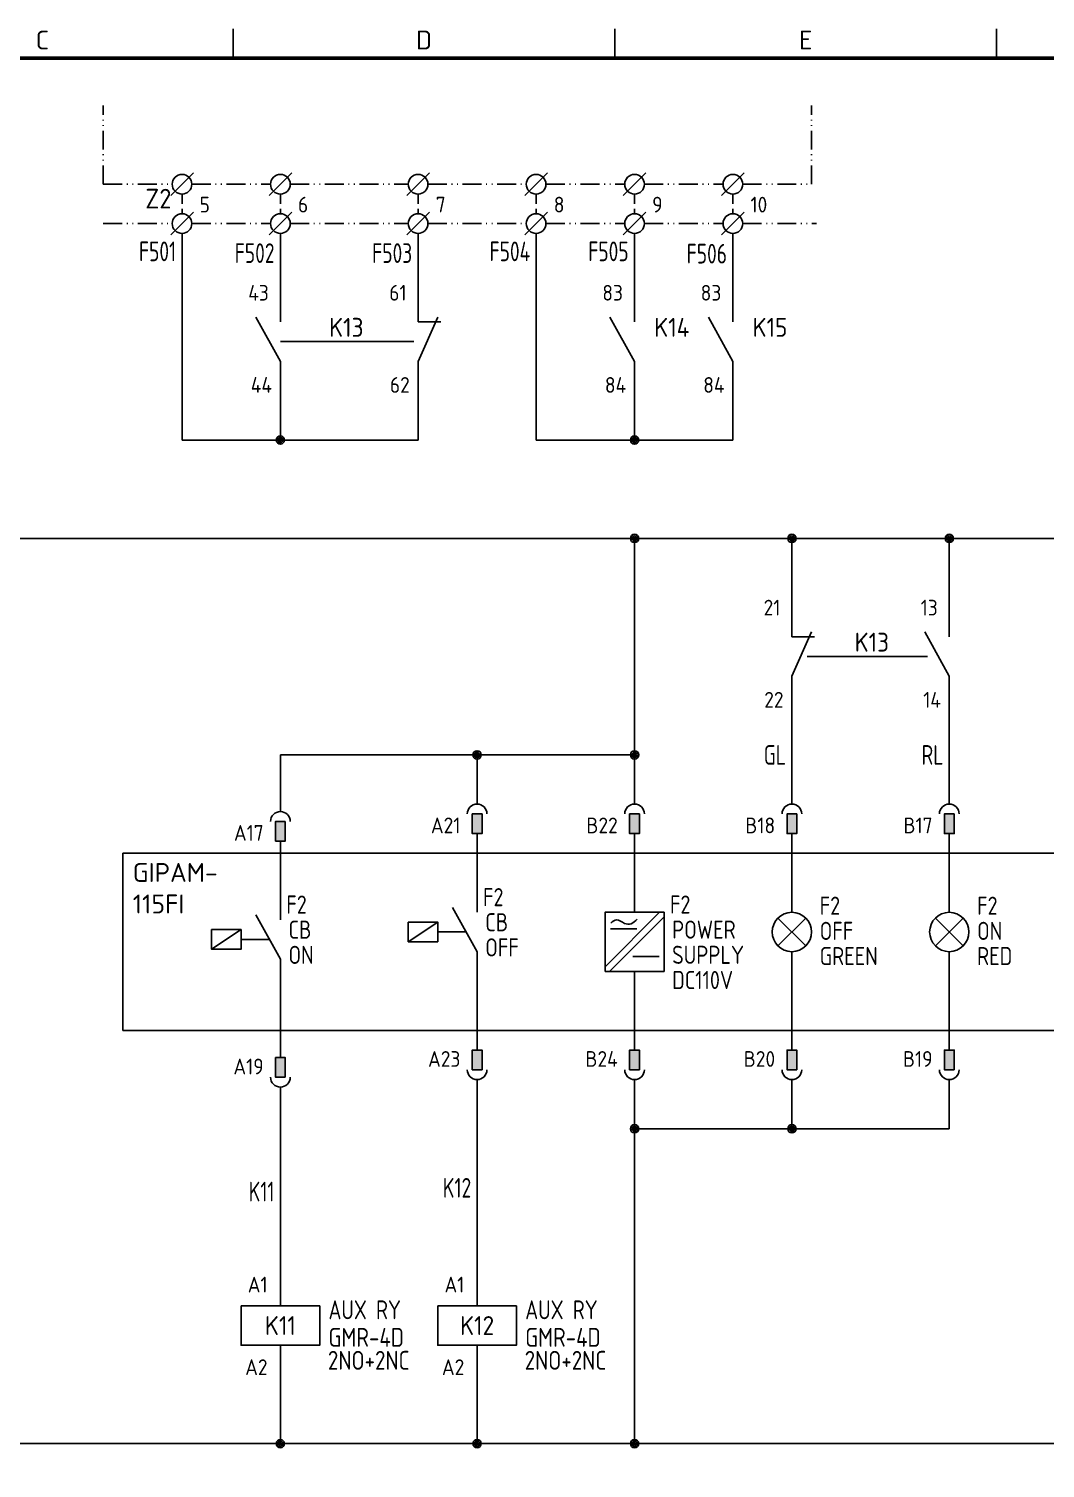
# Model space of a CAD drawing. Header units: millimetres. Extents: x 0 to 556, y 1 to 306.
# Drawn here: x 135.5 to 264.7, y 104.4 to 287.2 of the extents above; entities that cross this region are included whole.
import ezdxf
from ezdxf.enums import TextEntityAlignment as Align

# ---------------------------------------------------------------- set-up
doc = ezdxf.new("R2010")
doc.units = ezdxf.units.MM
doc.linetypes.add('ACAD_ISO12W100', pattern=[21, 12, -3, 0, -3, 0, -3])
doc.linetypes.add('HIDDEN', pattern=[0.375, 0.25, -0.125])
for name, color, linetype in [('LINK', 7, 'Continuous'), ('MISC', 7, 'Continuous'), ('Sheet Line', 3, 'Continuous'), ('Sheet Text', 2, 'Continuous'), ('SYMS', 7, 'Continuous'), ('TAGS', 7, 'Continuous'), ('TERMS', 7, 'Continuous'), ('WIRE_YELLOW', 2, 'Continuous'), ('WIREFIXED', 7, 'Continuous')]:
    doc.layers.add(name, color=color, linetype=linetype)
doc.layers.add('Sheet Out Line', color=2, linetype='Continuous', lineweight=50)
doc.styles.add('WD', font='ISOCP2.shx')
doc.styles.add('WD_IEC', font='ISOCP2.shx', dxfattribs={"width": 1.1, "height": 2.4, "bigfont": 'whgtxt.shx'})

# ---------------------------------------------------------------- blocks, each defined once
blk = doc.blocks.new('WDDOT')
for radius in [0.529, 0.33, 0.164]:
    blk.add_circle((0, 0), radius)
blk = doc.blocks.new('VJ11_AUXRY_Q1')
for p, q in [((0, 2.5), (0, 7.5)), ((0, -2.5), (0, -7.5))]:
    blk.add_line(p, q)
blk.add_lwpolyline([(-5, 2.5), (-5, -2.5), (5, -2.5), (5, 2.5)], close=True)
at = {"style": 'WD_IEC', "flags": 1}
for tag, p, height in [('X2TERM01', (0, 7.5), 0.32), ('X4LINK', (-5, 0), 0.32), ('X1LINK', (5, 0), 0.32), ('INST', (2.17, -4.46), 1), ('LOC', (2.14, -5.76), 1), ('X8TERM02', (0, -7.5), 0.32), ('FAMILY', (2.27, -7.15), 1), ('CAT', (2.31, -9.98), 1), ('MFG', (2.34, -8.68), 1), ('ASSYCODE', (2.25, -11.11), 1), ('WDTAGALT', (2.25, -12.35), 1), ('PEER_PINLIST', (2.25, -13.65), 1)]:
    blk.add_attdef(tag, p, '', height=height, dxfattribs=at)
at = {"style": 'WD_IEC'}
for tag, p in [('TERM01', (-1.63, 4.2)), ('TERM02', (-1.63, -6.29))]:
    blk.add_attdef(tag, text='', height=2, dxfattribs=at).set_placement(p, align=Align.RIGHT)
for tag, p, width in [('RATING12', (6.11, 0.8), 0.85), ('RATING11', (6.11, -2.7), 0.9), ('RATING1', (6.04, -5.62), 0.9)]:
    blk.add_attdef(tag, p, '', height=2.4, dxfattribs=dict(at, width=width))
blk.add_attdef('TAG1', text='', height=2.4, dxfattribs=at).set_placement((0, 0), align=Align.MIDDLE_CENTER)
at = {"lineweight": 9, "style": 'WD_IEC'}
for tag, p in [('NO', (-5.5, -16.5)), ('NC', (-5.5, -20))]:
    blk.add_attdef(tag, text='', height=2.5, dxfattribs=at).set_placement(p, align=Align.TOP_RIGHT)
for tag, p in [('XREFNO', (-4, -16.5)), ('XREFNC', (-4, -20))]:
    blk.add_attdef(tag, text='', height=2.5, dxfattribs=at).set_placement(p, align=Align.TOP_LEFT)
blk = doc.blocks.new('HT0_TB1')
blk.add_circle((0, 0), 1.25)
at = {"layer": 'SYMS'}
blk.add_line((-1.44, -1.44), (1.44, 1.44), dxfattribs=at)
at = {"flags": 1}
for tag, p, height, style in [('X4LINK', (-1.25, 0), 0.01, 'WD'), ('X4TERM01', (-1.25, 0), 0.25, 'WD_IEC'), ('X2TERM01', (0, 1.25), 0.25, 'WD_IEC'), ('X1LINK', (1.25, 0), 0.01, 'WD'), ('X1TERM01', (1.25, 0), 0.25, 'WD_IEC'), ('X8TERM01', (0, -1.25), 0.25, 'WD_IEC')]:
    blk.add_attdef(tag, p, '', height=height, dxfattribs=dict(at, style=style))
blk = doc.blocks.new('WD_WNV')
at = {"linetype": 'Continuous', "style": 'WD_IEC', "width": 0.8}
blk.add_attdef('WIRENO', text='', height=2.5, rotation=90, dxfattribs=at).set_placement((-0.75, 0), align=Align.CENTER)
at = {"style": 'WD_IEC', "flags": 1}
for tag, p in [('W08USER', (-1, 0.375)), ('W04USER', (-1, 0.875)), ('W05USER', (-1, 0.75)), ('W09USER', (-1, 0.25)), ('W03USER', (-1, 1)), ('W06USER', (-1, 0.625)), ('W07USER', (-1, 0.5)), ('W02USER', (-1, 1.125)), ('W01USER', (-1, 1.25)), ('W10USER', (-1, 0.125))]:
    blk.add_attdef(tag, text='', height=0.08, dxfattribs=at).set_placement(p, align=Align.CENTER)
blk = doc.blocks.new('VH621_DO_NO_DQ1')
for p, q in [((0, 0), (0, -3.75)), ((-0.62, -7.5), (0.62, -7.5)), ((0, -7.5), (0, -10)), ((0, -10), (0, -17.5)), ((0, -22.5), (-3.12, -16.88)), ((-5, -18.75), (-8.75, -21.25)), ((-1.39, -20), (-5, -20)), ((0, -22.5), (0, -27.5)), ((0, -27.5), (0, -32.5)), ((0, -35), (0, -32.5)), ((-0.62, -35), (0.62, -35)), ((0, -42.5), (0, -38.75))]:
    blk.add_line(p, q)
for points in [[(0.62, -5), (-0.62, -5), (-0.62, -7.5), (0.62, -7.5)], [(-8.75, -18.75), (-5, -18.75), (-5, -21.25), (-8.75, -21.25)], [(0.62, -37.5), (-0.62, -37.5), (-0.62, -35), (0.62, -35)]]:
    blk.add_lwpolyline(points, close=True)
for centre, start, end in [((0, -5), 0, 180), ((0, -37.5), 180, 0)]:
    blk.add_arc(centre, 1.25, start, end)
for points in [[(0.62, -7.5), (0.62, -5), (-0.62, -7.5), (-0.62, -5)], [(0.62, -35), (0.62, -37.5), (-0.62, -35), (-0.62, -37.5)]]:
    blk.add_solid(points)
at = {"style": 'WD', "flags": 1}
for tag, p in [('X2TERM01', (0, 0)), ('X8TERM02', (0, -42.5))]:
    blk.add_attdef(tag, p, '', height=0.08, dxfattribs=at)
at = {"style": 'WD_IEC'}
for tag, p in [('TERM01', (-2.13, -7.46)), ('TERM02', (-2.13, -37.13))]:
    blk.add_attdef(tag, text='', height=2, dxfattribs=at).set_placement(p, align=Align.RIGHT)
at = {"style": 'WD_IEC', "width": 0.9}
for tag, p in [('TAG2', (0.75, -16.72)), ('TEXT1', (1.03, -19.91)), ('TEXT2', (1.03, -23.11)), ('TEXT3', (1.03, -26.31))]:
    blk.add_attdef(tag, p, '', height=2.3, dxfattribs=at)
at = {"style": 'WD', "flags": 1}
for tag, p in [('INST', (-1.87, -24.25)), ('LOC', (-2.18, -25.71)), ('XREF', (-2.16, -27.23)), ('CONTACT', (-2.18, -30.16)), ('FAMILY', (-2.18, -28.78))]:
    blk.add_attdef(tag, text='', height=1, dxfattribs=at).set_placement(p, align=Align.RIGHT)
blk = doc.blocks.new('VH62_POWER_DQ1')
for p, q in [((0, 0), (0, -3.75)), ((-0.62, -7.5), (0.62, -7.5)), ((0, -7.5), (0, -10)), ((0, -10), (0, -17.5)), ((-3.75, -24.43), (3.18, -17.5)), ((-3.18, -25), (3.75, -18.07)), ((-3.05, -19.6), (0.31, -19.6)), ((-0.23, -23.11), (3.13, -23.11)), ((0, -25), (0, -32.5)), ((0, -35), (0, -32.5)), ((-0.62, -35), (0.62, -35)), ((0, -42.5), (0, -38.75))]:
    blk.add_line(p, q)
for points in [[(0.62, -5), (-0.62, -5), (-0.62, -7.5), (0.62, -7.5)], [(0.62, -37.5), (-0.62, -37.5), (-0.62, -35), (0.62, -35)]]:
    blk.add_lwpolyline(points, close=True)
blk.add_lwpolyline([(-3.75, -25), (-3.75, -17.5), (3.75, -17.5), (3.75, -25), (-3.75, -25)])
for centre, start, end in [((0, -5), 0, 180), ((0, -37.5), 180, 0)]:
    blk.add_arc(centre, 1.25, start, end)
blk.add_spline([(-3.03, -18.87), (-2.25, -18.44), (-1.27, -18.9), (-0.43, -18.95), (0.32, -18.37)], degree=3)
for points in [[(0.62, -7.5), (0.62, -5), (-0.62, -7.5), (-0.62, -5)], [(0.62, -35), (0.62, -37.5), (-0.62, -35), (-0.62, -37.5)]]:
    blk.add_solid(points)
at = {"style": 'WD', "flags": 1}
for tag, p in [('X2TERM01', (0, 0)), ('X8TERM02', (0, -42.5))]:
    blk.add_attdef(tag, p, '', height=0.08, dxfattribs=at)
at = {"style": 'WD_IEC'}
for tag, p in [('TERM01', (-2.13, -7.46)), ('TERM02', (-2.13, -37.13))]:
    blk.add_attdef(tag, text='', height=2, dxfattribs=at).set_placement(p, align=Align.RIGHT)
at = {"style": 'WD_IEC', "width": 0.9}
for tag, p in [('TAG2', (4.5, -17.66)), ('TEXT1', (4.78, -20.85)), ('TEXT2', (4.78, -24.05)), ('TEXT3', (4.78, -27.25))]:
    blk.add_attdef(tag, p, '', height=2.3, dxfattribs=at)
at = {"linetype": 'Continuous', "style": 'WD_IEC'}
blk.add_attdef('TERM03', text='', height=2, dxfattribs=at).set_placement((-5.32, -20.3), align=Align.RIGHT)
at = {"style": 'WD', "flags": 1}
for tag, height, p in [('X4TERM03', 0.08, (-3.75, -21.25)), ('INST', 1, (-1.87, -26.75)), ('LOC', 1, (-2.18, -28.21)), ('XREF', 1, (-2.16, -29.73)), ('FAMILY', 1, (-2.18, -31.28)), ('PINLIST_TYPE', 1, (-2.18, -32.77))]:
    blk.add_attdef(tag, text='', height=height, dxfattribs=at).set_placement(p, align=Align.RIGHT)
blk = doc.blocks.new('VH62_INDICATING11')
for p, q in [((0, 20), (0, 16.25)), ((-0.62, 12.5), (0.62, 12.5)), ((0, 12.5), (0, 10)), ((0, 10), (0, 2.5)), ((-1.77, -1.77), (1.77, 1.77)), ((1.77, -1.77), (-1.77, 1.77)), ((0, -2.5), (0, -12.5)), ((0, -15), (0, -12.5)), ((-0.62, -15), (0.62, -15)), ((0, -22.5), (0, -18.75))]:
    blk.add_line(p, q)
for points in [[(0.62, 15), (-0.62, 15), (-0.62, 12.5), (0.62, 12.5)], [(0.62, -17.5), (-0.62, -17.5), (-0.62, -15), (0.62, -15)]]:
    blk.add_lwpolyline(points, close=True)
blk.add_circle((0, 0), 2.5)
for centre, start, end in [((0, 15), 0, 180), ((0, -17.5), 180, 0)]:
    blk.add_arc(centre, 1.25, start, end)
for points in [[(0.62, 12.5), (0.62, 15), (-0.62, 12.5), (-0.62, 15)], [(0.62, -15), (0.62, -17.5), (-0.62, -15), (-0.62, -17.5)]]:
    blk.add_solid(points)
at = {"style": 'WD', "flags": 1}
for tag, p in [('X2TERM01', (0, 20)), ('X8TERM02', (0, -22.5))]:
    blk.add_attdef(tag, p, '', height=0.08, dxfattribs=at)
at = {"style": 'WD_IEC'}
for tag, p in [('TERM01', (-2.13, 12.54)), ('TERM02', (-2.13, -17.13))]:
    blk.add_attdef(tag, text='', height=2, dxfattribs=at).set_placement(p, align=Align.RIGHT)
at = {"style": 'WD_IEC', "width": 0.9}
for tag, p in [('TAG2', (3.53, 2.19)), ('TEXT1', (3.53, -1.01)), ('TEXT2', (3.53, -4.21))]:
    blk.add_attdef(tag, p, '', height=2.3, dxfattribs=at)
at = {"style": 'WD', "flags": 1}
for tag, p in [('INST', (-2.2, -5.95)), ('LOC', (-2.44, -7.4)), ('XREF', (-2.44, -8.94)), ('PINLIST_TYPE', (-2.47, -11.83)), ('FAMILY', (-2.47, -10.4))]:
    blk.add_attdef(tag, text='', height=1, dxfattribs=at).set_placement(p, align=Align.RIGHT)
blk = doc.blocks.new('HT0W_TB1')
blk.add_circle((0, 0), 1.25)
at = {"layer": 'SYMS'}
blk.add_line((-1.44, -1.44), (1.44, 1.44), dxfattribs=at)
at = {"style": 'WD_IEC', "flags": 1}
for tag, p in [('INST', (-1.04, 7.87)), ('LOC', (-1.04, 4.87))]:
    blk.add_attdef(tag, text='', height=2.5, dxfattribs=at).set_placement(p, align=Align.BOTTOM_RIGHT)
at = {"style": 'WD_IEC'}
blk.add_attdef('TAGSTRIP', text='', height=2.5, dxfattribs=at).set_placement((-1.04, 1.87), align=Align.BOTTOM_RIGHT)
blk.add_attdef('TERM01', text='', height=2, dxfattribs=at).set_placement((2.24, 0.81), align=Align.BOTTOM_LEFT)
at = {"flags": 1}
for tag, p, height, style in [('X4LINK', (-1.25, 0), 0.01, 'WD'), ('X4TERM01', (-1.25, 0), 0.25, 'WD_IEC'), ('STRIPSEQ', (-0.02, -0.02), 0.025, 'WD_IEC'), ('X2TERM01', (0, 1.25), 0.25, 'WD_IEC'), ('X1LINK', (1.25, 0), 0.01, 'WD'), ('X1TERM01', (1.25, 0), 0.25, 'WD_IEC'), ('LINKTERM', (-0.02, -0.06), 0.025, 'WD_IEC'), ('X8TERM01', (0, -1.25), 0.25, 'WD_IEC')]:
    blk.add_attdef(tag, p, '', height=height, dxfattribs=dict(at, style=style))
at = {"style": 'WD_IEC', "flags": 1}
for tag, height, p in [('CAT', 1, (-1.95, -2.37)), ('MFG', 1, (-2.09, -3.63)), ('ASSYCODE', 1, (-2.04, -4.92)), ('DESC1', 2, (-1.78, -7.62)), ('DESC2', 2, (-1.78, -10.06)), ('DESC3', 2, (-1.78, -12.55))]:
    blk.add_attdef(tag, text='', height=height, dxfattribs=at).set_placement(p, align=Align.RIGHT)
blk = doc.blocks.new('LSSA3')
at = {"layer": 'Sheet Line'}
for p, q in [((161.5, 283.5), (161.5, 287.25)), ((210, 283.5), (210, 287.25)), ((258.5, 283.5), (258.5, 287.25))]:
    blk.add_line(p, q, dxfattribs=at)
at = {"layer": 'Sheet Out Line'}
blk.add_lwpolyline([(16, 6.5), (404, 6.5), (404, 283.5), (16, 283.5)], close=True, dxfattribs=at)
at = {"style": 'WD_IEC', "width": 1.1}
for tag, height, p in [('DESC4', 2.4, (57.5, 39.5)), ('CUSTOMERS31', 3.8, (219, 38)), ('TITLE1', 3.6, (333, 37.5)), ('CUSTOMERS21', 3.8, (219, 35.25)), ('DESC3', 2.4, (57.5, 33.5)), ('CUSTOMERS32', 3.8, (219, 32.5)), ('TITLE2', 3.6, (333, 32.5)), ('CUSTOMERS22', 3.8, (219, 29.75)), ('TITLE3', 3.6, (333, 27.5)), ('RN', 3.5, (398, 28.75)), ('DESC2', 2.4, (57.5, 27.5)), ('CUSTOMERS33', 3.8, (219, 27)), ('DESC1', 2.4, (57.5, 21.5)), ('WORKNO', 3.5, (365.5, 18.5)), ('FILE', 2.4, (314, 18.5)), ('DESC0', 2.4, (57.5, 15.5)), ('SHN', 2.4, (395, 12)), ('TSH', 2.4, (401, 9))]:
    blk.add_attdef(tag, text='', height=height, dxfattribs=at).set_placement(p, align=Align.MIDDLE_CENTER)
at = {"style": 'WD_IEC'}
for tag, p in [('DATE4', (96.5, 39.5)), ('DRWN4', (111.5, 39.5)), ('DSGN4', (126.5, 39.5)), ('CHKD4', (141.5, 39.5)), ('APPD4', (156.5, 39.5)), ('DATE3', (96.5, 33.5)), ('DRWN3', (111.5, 33.5)), ('DSGN3', (126.5, 33.5)), ('CHKD3', (141.5, 33.5)), ('APPD3', (156.5, 33.5)), ('DATE2', (96.5, 27.5)), ('DRWN2', (111.5, 27.5)), ('DSGN2', (126.5, 27.5)), ('CHKD2', (141.5, 27.5)), ('APPD2', (156.5, 27.5)), ('DATE1', (96.5, 21.5)), ('DRWN1', (111.5, 21.5)), ('DSGN1', (126.5, 21.5)), ('CHKD1', (141.5, 21.5)), ('APPD1', (156.5, 21.5)), ('DATE0', (96.5, 15.5)), ('DRWN0', (111.5, 15.5)), ('DSGN0', (126.5, 15.5)), ('CHKD0', (141.5, 15.5)), ('APPD0', (156.5, 15.5))]:
    blk.add_attdef(tag, text='', height=2.4, dxfattribs=at).set_placement(p, align=Align.MIDDLE_CENTER)
at = {"style": 'WD_IEC', "width": 1.1}
for tag, p in [('DWG1ST', (345, 10.5)), ('DWGNO', (373.49, 10.5))]:
    blk.add_attdef(tag, text='', height=3.5, dxfattribs=at).set_placement(p, align=Align.MIDDLE_LEFT)
at = {"style": 'WD_IEC', "width": 1.1, "flags": 9}
blk.add_attdef('WD_TB', (0, 0), '', height=2.4, dxfattribs=at)
at = {"layer": 'Sheet Text', "style": 'WD_IEC', "width": 1.1}
for s, p in [('C', (137.25, 284.62)), ('D', (185.75, 284.62)), ('E', (234.25, 284.62))]:
    blk.add_text(s, height=2.4, dxfattribs=at).set_placement(p, align=Align.CENTER)
blk = doc.blocks.new('VB421_AUXCONTACT1')
for p, q in [((0, 7.5), (0, 2.5)), ((0, -2.5), (-3.12, 3.12)), ((0, -2.5), (0, -7.5))]:
    blk.add_line(p, q)
at = {"style": 'WD_IEC', "flags": 1}
for tag, p, height in [('X2TERM01', (0, 7.5), 0.34), ('X4LINK', (-2.75, 0), 0.32), ('X1LINK', (0, 0), 0.34), ('X8TERM02', (0, -7.5), 0.34)]:
    blk.add_attdef(tag, p, '', height=height, dxfattribs=at)
at = {"linetype": 'Continuous', "style": 'WD_IEC'}
for tag, p in [('TERM01', (-1.47, 5.21)), ('TERM02', (-1.06, -6.5))]:
    blk.add_attdef(tag, text='', height=2, dxfattribs=at).set_placement(p, align=Align.RIGHT)
at = {"style": 'WD_IEC'}
for tag, p in [('TAG2', (2.5, 0.62)), ('TEXT1', (2.5, -2.89)), ('TEXT2', (2.5, -6.09))]:
    blk.add_attdef(tag, p, '', height=2.4, dxfattribs=at)
for tag, p in [('INST', (-2.43, -9.12)), ('LOC', (-2.58, -10.73))]:
    blk.add_attdef(tag, text='', height=1, dxfattribs=at).set_placement(p, align=Align.RIGHT)
at = {"style": 'WD_IEC', "flags": 1}
for tag, p in [('FAMILY', (-2.53, -13.64)), ('XREF', (-2.58, -12.19)), ('CONTACT', (-2.6, -15.24))]:
    blk.add_attdef(tag, text='', height=1, dxfattribs=at).set_placement(p, align=Align.RIGHT)
blk = doc.blocks.new('VB422_AUXCONTACT1')
for p, q in [((0, 7.5), (0, 2.5)), ((0, -2.5), (2.5, 3.12)), ((0, 2.5), (2.87, 2.5)), ((0, -2.5), (0, -7.5))]:
    blk.add_line(p, q)
at = {"style": 'WD_IEC', "flags": 1}
for tag, p, height in [('X2TERM01', (0, 7.5), 0.34), ('X4LINK', (-0.55, 0), 0.32), ('X1LINK', (1.92, 0), 0.32), ('X8TERM02', (0, -7.5), 0.34)]:
    blk.add_attdef(tag, p, '', height=height, dxfattribs=at)
at = {"linetype": 'Continuous', "style": 'WD_IEC'}
for tag, p in [('TERM01', (-1.47, 5.21)), ('TERM02', (-1.06, -6.5))]:
    blk.add_attdef(tag, text='', height=2, dxfattribs=at).set_placement(p, align=Align.RIGHT)
at = {"style": 'WD_IEC'}
for tag, p in [('TAG2', (4.38, 0.62)), ('TEXT1', (4.38, -2.89)), ('TEXT2', (4.38, -6.09))]:
    blk.add_attdef(tag, p, '', height=2.4, dxfattribs=at)
for tag, p in [('INST', (-2.43, -9.12)), ('LOC', (-2.58, -10.73))]:
    blk.add_attdef(tag, text='', height=1, dxfattribs=at).set_placement(p, align=Align.RIGHT)
at = {"style": 'WD_IEC', "flags": 1}
for tag, p in [('FAMILY', (-2.53, -13.64)), ('XREF', (-2.58, -12.19)), ('CONTACT', (-2.6, -15.24))]:
    blk.add_attdef(tag, text='', height=1, dxfattribs=at).set_placement(p, align=Align.RIGHT)

msp = doc.modelspace()

# ---------------------------------------------------------------- linework, layer by layer
at = {"linetype": 'ACAD_ISO12W100', "ltscale": 0.2}
for p, q in [((145, 267.5), (145, 277.5)), ((235, 267.5), (235, 277.5)), ((145, 267.5), (153.75, 267.5)), ((156.25, 267.5), (166.25, 267.5)), ((168.75, 267.5), (183.75, 267.5)), ((186.25, 267.5), (198.75, 267.5)), ((201.25, 267.5), (211.25, 267.5)), ((213.75, 267.5), (223.75, 267.5)), ((226.25, 267.5), (235, 267.5)), ((145, 262.5), (153.75, 262.5)), ((156.25, 262.5), (166.25, 262.5)), ((168.75, 262.5), (183.75, 262.5)), ((186.25, 262.5), (198.75, 262.5)), ((201.25, 262.5), (211.25, 262.5)), ((213.75, 262.5), (223.75, 262.5)), ((226.25, 262.5), (235.62, 262.5))]:
    msp.add_line(p, q, dxfattribs=at)
at = {"linetype": 'HIDDEN', "ltscale": 5}
for p, q in [((155, 266.25), (155, 263.75)), ((167.5, 266.25), (167.5, 263.75)), ((185, 266.25), (185, 263.75)), ((200, 266.25), (200, 263.75)), ((212.5, 266.25), (212.5, 263.75)), ((225, 266.25), (225, 263.75))]:
    msp.add_line(p, q, dxfattribs=at)
at = {"color": 1, "linetype": 'Continuous'}
msp.add_lwpolyline([(147.5, 182.5), (315, 182.5), (315, 160), (147.5, 160)], close=True, dxfattribs=at)
at = {"layer": 'LINK'}
for points in [[(167.5, 247.5), (184.45, 247.5)], [(234.42, 207.5), (249.75, 207.5)]]:
    msp.add_lwpolyline(points, dxfattribs=at)
at = {"layer": 'WIRE_YELLOW', "color": 2, "linetype": 'Continuous'}
for p, q in [((155, 235), (155, 261.25)), ((167.5, 261.25), (167.5, 255)), ((185, 261.25), (185, 255)), ((167.5, 240), (167.5, 235)), ((185, 240), (185, 235)), ((212.5, 240), (212.5, 235)), ((185, 235), (155, 235))]:
    msp.add_line(p, q, dxfattribs=at)
at = {"layer": 'WIRE_YELLOW', "linetype": 'Continuous'}
for p, q in [((200, 261.25), (200, 235)), ((212.5, 261.25), (212.5, 255)), ((225, 255), (225, 261.25)), ((225, 235), (225, 240)), ((200, 235), (212.5, 235)), ((212.5, 235), (225, 235)), ((57.5, 222.5), (392.5, 222.5)), ((212.5, 222.5), (212.5, 192.5)), ((232.5, 215), (232.5, 222.5)), ((252.5, 215), (252.5, 222.5)), ((232.5, 192.5), (232.5, 200)), ((252.5, 192.5), (252.5, 200)), ((167.5, 195), (167.5, 191.55)), ((167.5, 195), (212.5, 195)), ((192.5, 192.5), (192.5, 195)), ((192.5, 150), (192.5, 130)), ((212.5, 147.5), (212.5, 150)), ((232.5, 150), (232.5, 147.5)), ((252.5, 150), (252.5, 147.5)), ((167.5, 149.05), (167.5, 130)), ((252.5, 147.5), (212.5, 147.5)), ((212.5, 147.5), (212.5, 107.5)), ((167.5, 115), (167.5, 107.5)), ((192.5, 115), (192.5, 107.5)), ((57.5, 107.5), (392.5, 107.5))]:
    msp.add_line(p, q, dxfattribs=at)

# ---------------------------------------------------------------- block references
at = {"linetype": 'Continuous'}
msp.add_blockref('LSSA3', (0, 0), dxfattribs=at)
at = {"layer": 'SYMS', "color": 2, "linetype": 'Continuous'}
for name, p in [('HT0_TB1', (155, 267.5)), ('HT0_TB1', (167.5, 267.5)), ('HT0_TB1', (185, 267.5)), ('HT0_TB1', (200, 267.5)), ('HT0_TB1', (212.5, 267.5)), ('HT0_TB1', (225, 267.5)), ('WDDOT', (167.5, 235))]:
    msp.add_blockref(name, p, dxfattribs=at)
at = {"layer": 'SYMS', "linetype": 'Continuous'}
ref = msp.add_blockref('HT0W_TB1', (155, 262.5), dxfattribs=at)
ref.add_attrib('TAGSTRIP', 'Z2', dxfattribs={"layer": 'TAGS', "height": 2.5, "style": 'WD_IEC'}).set_placement((153.65, 263.67), align=Align.BOTTOM_RIGHT)
ref.add_attrib('TERM01', '5', dxfattribs={"layer": 'TERMS', "height": 2, "style": 'WD_IEC'}).set_placement((157.24, 263.31), align=Align.BOTTOM_LEFT)
ref = msp.add_blockref('HT0W_TB1', (167.5, 262.5), dxfattribs=at)
ref.add_attrib('TERM01', '6', dxfattribs={"layer": 'TERMS', "height": 2, "style": 'WD_IEC'}).set_placement((169.74, 263.31), align=Align.BOTTOM_LEFT)
ref = msp.add_blockref('HT0W_TB1', (185, 262.5), dxfattribs=at)
ref.add_attrib('TERM01', '7', dxfattribs={"layer": 'TERMS', "height": 2, "style": 'WD_IEC'}).set_placement((187.24, 263.31), align=Align.BOTTOM_LEFT)
ref = msp.add_blockref('HT0W_TB1', (200, 262.5), dxfattribs=at)
ref.add_attrib('TERM01', '8', dxfattribs={"layer": 'TERMS', "height": 2, "style": 'WD_IEC'}).set_placement((202.24, 263.31), align=Align.BOTTOM_LEFT)
ref = msp.add_blockref('HT0W_TB1', (212.5, 262.5), dxfattribs=at)
ref.add_attrib('TERM01', '9', dxfattribs={"layer": 'TERMS', "height": 2, "style": 'WD_IEC'}).set_placement((214.74, 263.31), align=Align.BOTTOM_LEFT)
ref = msp.add_blockref('HT0W_TB1', (225, 262.5), dxfattribs=at)
ref.add_attrib('TERM01', '10', dxfattribs={"layer": 'TERMS', "height": 2, "style": 'WD_IEC'}).set_placement((227.24, 263.31), align=Align.BOTTOM_LEFT)
ref = msp.add_blockref('VB421_AUXCONTACT1', (167.5, 247.5), dxfattribs=at)
ref.add_attrib('TERM02', '44', dxfattribs={"layer": 'TERMS', "linetype": 'Continuous', "height": 2, "style": 'WD_IEC'}).set_placement((166.44, 241), align=Align.RIGHT)
ref.add_attrib('TERM01', '43', dxfattribs={"layer": 'TERMS', "linetype": 'Continuous', "height": 2, "style": 'WD_IEC'}).set_placement((166.03, 252.71), align=Align.RIGHT)
ref.add_attrib('TAG2', 'K13', (173.69, 248.12), dxfattribs={"layer": 'TAGS', "height": 2.4, "style": 'WD_IEC'})
ref = msp.add_blockref('VB422_AUXCONTACT1', (185, 247.5), dxfattribs=at)
ref.add_attrib('TERM02', '62', dxfattribs={"layer": 'TERMS', "linetype": 'Continuous', "height": 2, "style": 'WD_IEC'}).set_placement((183.94, 241), align=Align.RIGHT)
ref.add_attrib('TERM01', '61', dxfattribs={"layer": 'TERMS', "linetype": 'Continuous', "height": 2, "style": 'WD_IEC'}).set_placement((183.53, 252.71), align=Align.RIGHT)
at = {"layer": 'SYMS', "color": 2, "linetype": 'Continuous'}
ref = msp.add_blockref('VB421_AUXCONTACT1', (212.5, 247.5), dxfattribs=at)
ref.add_attrib('TERM02', '84', dxfattribs={"layer": 'TERMS', "linetype": 'Continuous', "height": 2, "style": 'WD_IEC'}).set_placement((211.44, 241), align=Align.RIGHT)
ref.add_attrib('TERM01', '83', dxfattribs={"layer": 'TERMS', "linetype": 'Continuous', "height": 2, "style": 'WD_IEC'}).set_placement((211.03, 252.71), align=Align.RIGHT)
ref.add_attrib('TAG2', 'K14', (215, 248.12), dxfattribs={"layer": 'TAGS', "height": 2.4, "style": 'WD_IEC'})
at = {"layer": 'SYMS', "linetype": 'Continuous'}
ref = msp.add_blockref('VB421_AUXCONTACT1', (225, 247.5), dxfattribs=at)
ref.add_attrib('TERM02', '84', dxfattribs={"layer": 'TERMS', "linetype": 'Continuous', "height": 2, "style": 'WD_IEC'}).set_placement((223.94, 241), align=Align.RIGHT)
ref.add_attrib('TERM01', '83', dxfattribs={"layer": 'TERMS', "linetype": 'Continuous', "height": 2, "style": 'WD_IEC'}).set_placement((223.53, 252.71), align=Align.RIGHT)
ref.add_attrib('TAG2', 'K15', (227.5, 248.12), dxfattribs={"layer": 'TAGS', "height": 2.4, "style": 'WD_IEC'})
for p in [(212.5, 235), (212.5, 222.5), (232.5, 222.5), (252.5, 222.5), (192.5, 195), (212.5, 195), (212.5, 147.5), (232.5, 147.5), (167.5, 107.5), (192.5, 107.5), (212.5, 107.5)]:
    msp.add_blockref('WDDOT', p, dxfattribs=at)
ref = msp.add_blockref('VB422_AUXCONTACT1', (232.5, 207.5), dxfattribs=at)
ref.add_attrib('TERM02', '22', dxfattribs={"layer": 'TERMS', "linetype": 'Continuous', "height": 2, "style": 'WD_IEC'}).set_placement((231.44, 201), align=Align.RIGHT)
ref.add_attrib('TERM01', '21', dxfattribs={"layer": 'TERMS', "linetype": 'Continuous', "height": 2, "style": 'WD_IEC'}).set_placement((231.03, 212.71), align=Align.RIGHT)
ref.add_attrib('TAG2', 'K13', (240.47, 208.12), dxfattribs={"layer": 'TAGS', "height": 2.4, "style": 'WD_IEC'})
ref = msp.add_blockref('VB421_AUXCONTACT1', (252.5, 207.5), dxfattribs=at)
ref.add_attrib('TERM02', '14', dxfattribs={"layer": 'TERMS', "linetype": 'Continuous', "height": 2, "style": 'WD_IEC'}).set_placement((251.44, 201), align=Align.RIGHT)
ref.add_attrib('TERM01', '13', dxfattribs={"layer": 'TERMS', "linetype": 'Continuous', "height": 2, "style": 'WD_IEC'}).set_placement((251.03, 212.71), align=Align.RIGHT)
ref = msp.add_blockref('VH621_DO_NO_DQ1', (192.5, 192.5), dxfattribs=at)
ref.add_attrib('TERM02', 'A23', dxfattribs={"layer": 'TERMS', "height": 2, "style": 'WD_IEC'}).set_placement((190.37, 155.37), align=Align.RIGHT)
ref.add_attrib('TERM01', 'A21', dxfattribs={"layer": 'TERMS', "height": 2, "style": 'WD_IEC'}).set_placement((190.37, 185.04), align=Align.RIGHT)
ref.add_attrib('TEXT2', 'OFF', (193.53, 169.39), dxfattribs={"layer": 'MISC', "height": 2.3, "style": 'WD_IEC', "width": 0.9})
ref.add_attrib('TEXT1', 'CB', (193.53, 172.59), dxfattribs={"layer": 'MISC', "height": 2.3, "style": 'WD_IEC', "width": 0.9})
ref.add_attrib('TAG2', 'F2', (193.25, 175.78), dxfattribs={"layer": 'TAGS', "height": 2.3, "style": 'WD_IEC', "width": 0.9})
ref = msp.add_blockref('VH62_POWER_DQ1', (212.5, 192.5), dxfattribs=at)
ref.add_attrib('TERM02', 'B24', dxfattribs={"layer": 'TERMS', "height": 2, "style": 'WD_IEC'}).set_placement((210.37, 155.37), align=Align.RIGHT)
ref.add_attrib('TERM01', 'B22', dxfattribs={"layer": 'TERMS', "height": 2, "style": 'WD_IEC'}).set_placement((210.37, 185.04), align=Align.RIGHT)
ref.add_attrib('TEXT3', 'DC110V', (217.28, 165.25), dxfattribs={"layer": 'MISC', "height": 2.3, "style": 'WD_IEC', "width": 0.9})
ref.add_attrib('TEXT2', 'SUPPLY', (217.28, 168.45), dxfattribs={"layer": 'MISC', "height": 2.3, "style": 'WD_IEC', "width": 0.9})
ref.add_attrib('TEXT1', 'POWER', (217.28, 171.65), dxfattribs={"layer": 'MISC', "height": 2.3, "style": 'WD_IEC', "width": 0.9})
ref.add_attrib('TAG2', 'F2', (217, 174.84), dxfattribs={"layer": 'TAGS', "height": 2.3, "style": 'WD_IEC', "width": 0.9})
ref = msp.add_blockref('VH62_INDICATING11', (232.5, 172.5), dxfattribs=at)
ref.add_attrib('TERM02', 'B20', dxfattribs={"layer": 'TERMS', "height": 2, "style": 'WD_IEC'}).set_placement((230.37, 155.37), align=Align.RIGHT)
ref.add_attrib('TERM01', 'B18', dxfattribs={"layer": 'TERMS', "height": 2, "style": 'WD_IEC'}).set_placement((230.37, 185.04), align=Align.RIGHT)
ref.add_attrib('TEXT2', 'GREEN', (236.03, 168.29), dxfattribs={"layer": 'MISC', "height": 2.3, "style": 'WD_IEC', "width": 0.9})
ref.add_attrib('TEXT1', 'OFF', (236.03, 171.49), dxfattribs={"layer": 'MISC', "height": 2.3, "style": 'WD_IEC', "width": 0.9})
ref.add_attrib('TAG2', 'F2', (236.03, 174.69), dxfattribs={"layer": 'TAGS', "height": 2.3, "style": 'WD_IEC', "width": 0.9})
ref = msp.add_blockref('VH62_INDICATING11', (252.5, 172.5), dxfattribs=at)
ref.add_attrib('TERM02', 'B19', dxfattribs={"layer": 'TERMS', "height": 2, "style": 'WD_IEC'}).set_placement((250.37, 155.37), align=Align.RIGHT)
ref.add_attrib('TERM01', 'B17', dxfattribs={"layer": 'TERMS', "height": 2, "style": 'WD_IEC'}).set_placement((250.37, 185.04), align=Align.RIGHT)
ref.add_attrib('TEXT2', 'RED', (256.03, 168.29), dxfattribs={"layer": 'MISC', "height": 2.3, "style": 'WD_IEC', "width": 0.9})
ref.add_attrib('TEXT1', 'ON', (256.03, 171.49), dxfattribs={"layer": 'MISC', "height": 2.3, "style": 'WD_IEC', "width": 0.9})
ref.add_attrib('TAG2', 'F2', (256.03, 174.69), dxfattribs={"layer": 'TAGS', "height": 2.3, "style": 'WD_IEC', "width": 0.9})
ref = msp.add_blockref('VH621_DO_NO_DQ1', (167.5, 191.55), dxfattribs=at)
ref.add_attrib('TERM02', 'A19', dxfattribs={"layer": 'TERMS', "height": 2, "style": 'WD_IEC'}).set_placement((165.37, 154.41), align=Align.RIGHT)
ref.add_attrib('TERM01', 'A17', dxfattribs={"layer": 'TERMS', "height": 2, "style": 'WD_IEC'}).set_placement((165.37, 184.09), align=Align.RIGHT)
ref.add_attrib('TEXT2', 'ON', (168.53, 168.44), dxfattribs={"layer": 'MISC', "height": 2.3, "style": 'WD_IEC', "width": 0.9})
ref.add_attrib('TEXT1', 'CB', (168.53, 171.64), dxfattribs={"layer": 'MISC', "height": 2.3, "style": 'WD_IEC', "width": 0.9})
ref.add_attrib('TAG2', 'F2', (168.25, 174.83), dxfattribs={"layer": 'TAGS', "height": 2.3, "style": 'WD_IEC', "width": 0.9})
ref = msp.add_blockref('VJ11_AUXRY_Q1', (167.5, 122.5), dxfattribs=at)
ref.add_attrib('RATING1', '2NO+2NC', (173.54, 116.88), dxfattribs={"layer": 'MISC', "height": 2.4, "style": 'WD_IEC', "width": 0.9})
ref.add_attrib('RATING11', 'GMR-4D', (173.61, 119.8), dxfattribs={"layer": 'MISC', "height": 2.4, "style": 'WD_IEC', "width": 0.9})
ref.add_attrib('RATING12', 'AUX RY', (173.61, 123.3), dxfattribs={"layer": 'MISC', "height": 2.4, "style": 'WD_IEC', "width": 0.85})
ref.add_attrib('TAG1', 'K11', dxfattribs={"layer": 'TAGS', "height": 2.4, "style": 'WD_IEC'}).set_placement((167.5, 122.5), align=Align.MIDDLE_CENTER)
ref.add_attrib('TERM02', 'A2', dxfattribs={"layer": 'TERMS', "height": 2, "style": 'WD_IEC'}).set_placement((165.87, 116.21), align=Align.RIGHT)
ref.add_attrib('TERM01', 'A1', dxfattribs={"layer": 'TERMS', "height": 2, "style": 'WD_IEC'}).set_placement((165.87, 126.7), align=Align.RIGHT)
ref = msp.add_blockref('VJ11_AUXRY_Q1', (192.5, 122.5), dxfattribs=at)
ref.add_attrib('RATING1', '2NO+2NC', (198.54, 116.88), dxfattribs={"layer": 'MISC', "height": 2.4, "style": 'WD_IEC', "width": 0.9})
ref.add_attrib('RATING11', 'GMR-4D', (198.61, 119.8), dxfattribs={"layer": 'MISC', "height": 2.4, "style": 'WD_IEC', "width": 0.9})
ref.add_attrib('RATING12', 'AUX RY', (198.61, 123.3), dxfattribs={"layer": 'MISC', "height": 2.4, "style": 'WD_IEC', "width": 0.85})
ref.add_attrib('TAG1', 'K12', dxfattribs={"layer": 'TAGS', "height": 2.4, "style": 'WD_IEC'}).set_placement((192.5, 122.5), align=Align.MIDDLE_CENTER)
ref.add_attrib('TERM02', 'A2', dxfattribs={"layer": 'TERMS', "height": 2, "style": 'WD_IEC'}).set_placement((190.87, 116.21), align=Align.RIGHT)
ref.add_attrib('TERM01', 'A1', dxfattribs={"layer": 'TERMS', "height": 2, "style": 'WD_IEC'}).set_placement((190.87, 126.7), align=Align.RIGHT)
at = {"layer": 'WIREFIXED', "linetype": 'Continuous'}
ref = msp.add_blockref('WD_WNV', (155, 258.97), dxfattribs=at)
ref.add_attrib('WIRENOF', 'F501', dxfattribs={"linetype": 'Continuous', "height": 2.5, "style": 'WD_IEC', "width": 0.8}).set_placement((154.25, 258.97), align=Align.MIDDLE_RIGHT)
ref = msp.add_blockref('WD_WNV', (167.5, 258.75), dxfattribs=at)
ref.add_attrib('WIRENOF', 'F502', dxfattribs={"linetype": 'Continuous', "height": 2.5, "style": 'WD_IEC', "width": 0.8}).set_placement((166.75, 258.75), align=Align.MIDDLE_RIGHT)
ref = msp.add_blockref('WD_WNV', (185, 258.75), dxfattribs=at)
ref.add_attrib('WIRENOF', 'F503', dxfattribs={"linetype": 'Continuous', "height": 2.5, "style": 'WD_IEC', "width": 0.8}).set_placement((184.25, 258.75), align=Align.MIDDLE_RIGHT)
ref = msp.add_blockref('WD_WNV', (200, 258.97), dxfattribs=at)
ref.add_attrib('WIRENOF', 'F504', dxfattribs={"linetype": 'Continuous', "height": 2.5, "style": 'WD_IEC', "width": 0.8}).set_placement((199.25, 258.97), align=Align.MIDDLE_RIGHT)
ref = msp.add_blockref('WD_WNV', (212.5, 258.97), dxfattribs=at)
ref.add_attrib('WIRENOF', 'F505', dxfattribs={"linetype": 'Continuous', "height": 2.5, "style": 'WD_IEC', "width": 0.8}).set_placement((211.75, 258.97), align=Align.MIDDLE_RIGHT)
ref = msp.add_blockref('WD_WNV', (225, 260.75), dxfattribs=at)
ref.add_attrib('WIRENOF', 'F506', dxfattribs={"linetype": 'Continuous', "height": 2.5, "style": 'WD_IEC', "width": 0.8}).set_placement((224.25, 258.68), align=Align.MIDDLE_RIGHT)
ref = msp.add_blockref('WD_WNV', (232.5, 195), dxfattribs=at)
ref.add_attrib('WIRENOF', 'GL', dxfattribs={"linetype": 'Continuous', "height": 2.5, "style": 'WD_IEC', "width": 0.8}).set_placement((231.75, 195), align=Align.MIDDLE_RIGHT)
ref = msp.add_blockref('WD_WNV', (252.5, 195), dxfattribs=at)
ref.add_attrib('WIRENOF', 'RL', dxfattribs={"linetype": 'Continuous', "height": 2.5, "style": 'WD_IEC', "width": 0.8}).set_placement((251.75, 195), align=Align.MIDDLE_RIGHT)
ref = msp.add_blockref('WD_WNV', (192.5, 140), dxfattribs=at)
ref.add_attrib('WIRENOF', 'K12', dxfattribs={"linetype": 'Continuous', "height": 2.5, "style": 'WD_IEC', "width": 0.8}).set_placement((191.75, 140), align=Align.MIDDLE_RIGHT)
ref = msp.add_blockref('WD_WNV', (167.5, 139.52), dxfattribs=at)
ref.add_attrib('WIRENOF', 'K11', dxfattribs={"linetype": 'Continuous', "height": 2.5, "style": 'WD_IEC', "width": 0.8}).set_placement((166.75, 139.52), align=Align.MIDDLE_RIGHT)

# ---------------------------------------------------------------- texts
at = {"color": 1, "linetype": 'Continuous', "insert": (148.74, 181.26), "char_height": 2.4, "width": 22.7873, "attachment_point": 1, "style": 'WD_IEC'}
msp.add_mtext('GIPAM-\\P115FI', dxfattribs=at)

doc.saveas('drawing.dxf')
